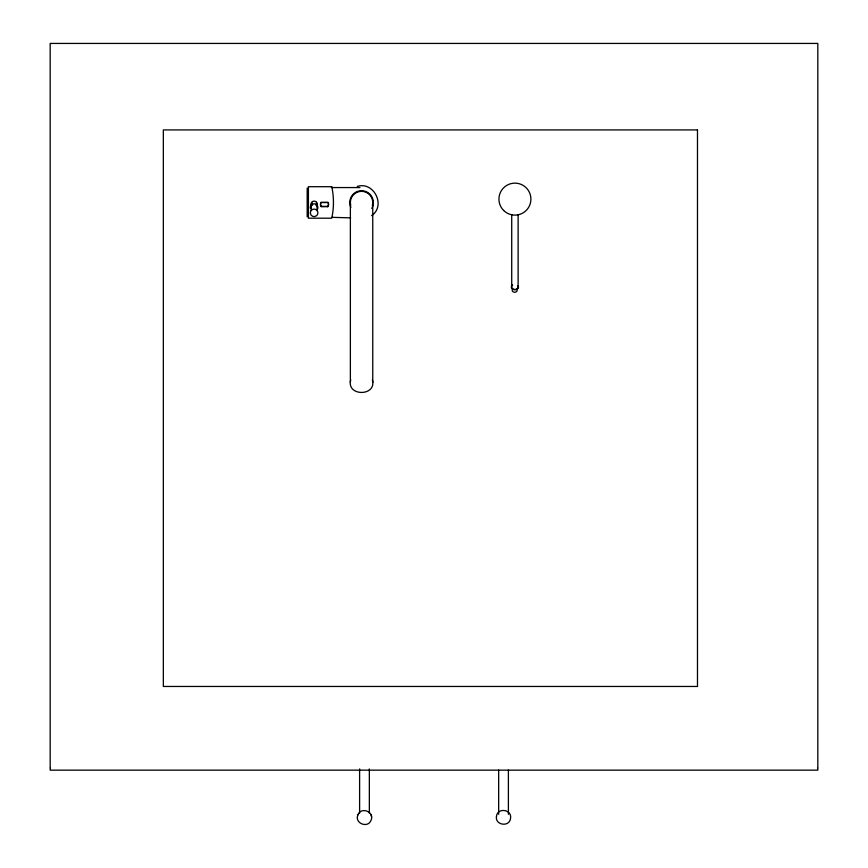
<?xml version="1.0" encoding="UTF-8"?>
<svg xmlns="http://www.w3.org/2000/svg" width="868" height="868" viewBox="0 0 868 868"><rect width="100%" height="100%" fill="white"/><g stroke="black" fill="none" stroke-linecap="round" stroke-linejoin="round"><path stroke-width="1.3" d="M372.383 379.815C377.048 396.643 346.061 396.643 350.726 379.815M357.909 814.9C354.187 823.255 368.021 828.777 371.092 820.184C374.802 811.84 360.969 806.318 357.909 814.911M320.65 203.286A3.993 3.96 0 0 0 321.051 206.291L327.974 206.508A3.993 3.96 0 0 0 328.375 203.503L328.028 202.45L321.008 202.45L320.65 203.503A3.993 3.96 0 0 0 321.051 206.508M331.337 187.238L331.739 186.707C334.006 196.732 334.006 208.168 331.739 218.194L308.411 218.194L308.411 186.707L331.739 186.707M327.789 206.758L327.974 206.291A3.993 3.96 0 0 0 328.375 203.286M311.655 202.45L311.428 202.721A3.179 3.157 0 0 0 311.243 205.868M371.613 215.633C386.206 205.868 373.924 181.043 357.247 186.436M327.789 206.53L321.247 206.758M350.618 217.857L331.945 217.336M517.936 285.442L518.022 285.529A3.58 2.821 0 0 1 516.97 289.261A3.58 2.821 0 0 1 512.185 288.762A3.58 2.821 0 0 1 512.391 284.943M316.929 206.139L316.462 205.456A3.179 3.157 0 0 0 315.833 204.924M371.027 814.748L371.526 816.538M817.819 767.713L817.819 43.433L50.181 43.433L50.181 767.713M817.819 768.267L817.819 770.155L50.181 770.155L50.181 768.267M518.12 214.504L518.12 284.476M511.719 214.504L511.719 284.476M508.398 770.057L508.398 814.336M498.666 770.068L498.666 814.336M372.752 204.772L372.752 382.43M369.345 768.94L369.345 813.218M359.96 187.564L331.945 187.564M359.612 768.94L359.612 813.218M350.368 204.772L350.368 382.43M328.028 202.45L321.008 202.45M317.026 205.217L317.026 210.544M316.527 202.298L316.527 205.553M311.655 205.553L311.97 201.94A3.179 3.157 0 0 1 316.462 202.19L316.929 203.036A3.179 3.157 0 0 1 317.113 205.434M311.2 205.163L311.2 210.49M307.185 188.052L307.185 216.848M310.972 208.19A3.179 3.157 0 0 1 311.059 206.562M311.97 205.195A3.179 3.157 0 0 1 312.654 204.739M317.254 209.611A3.787 3.754 0 0 0 317.471 205.868L316.918 205.054A3.787 3.754 0 0 0 311.569 204.75L310.918 205.488A3.787 3.754 0 0 0 310.375 208.32M350.856 207.517A11.816 11.816 0 0 1 362.075 190.732A11.816 11.816 0 0 1 371.786 208.428M517.686 285.68A3.201 2.528 0 0 1 516.753 289.011A3.201 2.528 0 0 1 512.467 288.567A3.201 2.528 0 0 1 512.663 285.16M350.748 205.423A11.197 11.197 0 0 1 361.555 191.329A11.197 11.197 0 0 1 372.372 205.423M516.861 289.294A2.506 1.975 0 0 1 514.691 292.256A2.506 1.975 0 0 1 512.521 289.294M496.474 816.311C494.836 825.305 509.581 827.421 510.536 818.34C512.174 809.356 497.429 807.24 496.474 816.321M311.569 210.078L310.918 210.816A3.787 3.754 0 0 0 316.603 215.676L317.254 214.938A3.787 3.754 0 0 0 317.471 211.195L316.918 210.381A3.787 3.754 0 0 0 311.569 210.078M697.481 129.918L163.336 129.918L163.336 686.458L697.481 686.458L697.481 129.918M503.614 210.436A15.993 15.993 0 0 0 530.37 203.275A15.993 15.993 0 0 0 510.785 183.68A15.993 15.993 0 0 0 503.614 210.436"/></g></svg>
